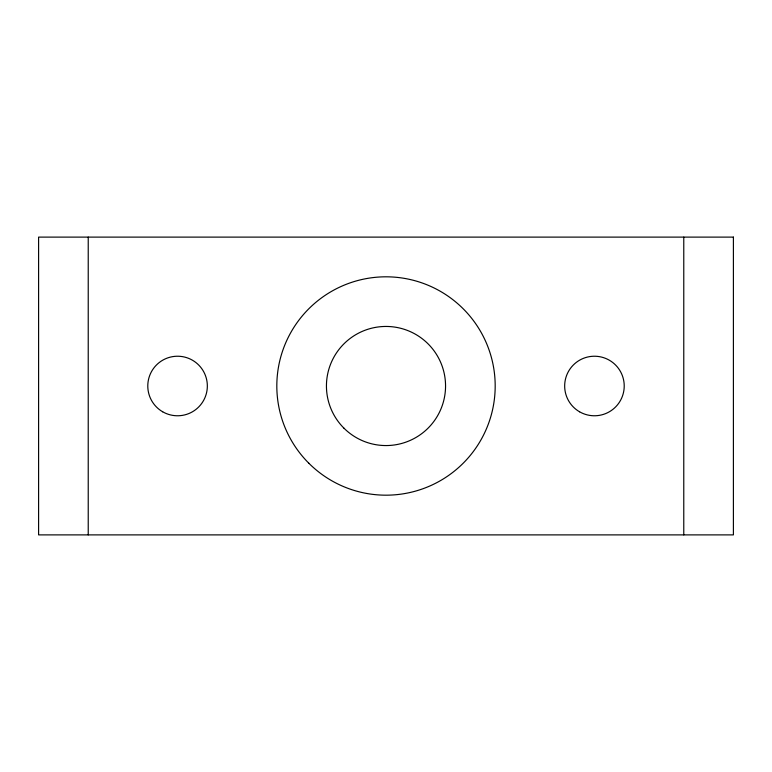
<?xml version="1.0" encoding="UTF-8"?>
<svg xmlns="http://www.w3.org/2000/svg" width="772" height="772" viewBox="0 0 772 772"><rect width="100%" height="100%" fill="white"/><g stroke="black" fill="none" stroke-linecap="round" stroke-linejoin="round"><path stroke-width="1.16" d="M683.77 237.11L683.77 534.89M88.23 237.11L88.23 534.89M733.4 237.11L38.6 237.11L38.6 534.89L733.4 534.89L733.4 237.11M162.67 411.785A29.78 29.78 0 0 0 207.34 386A29.78 29.78 0 0 0 162.67 360.215A29.78 29.78 0 0 0 162.67 411.785M579.55 411.785A29.78 29.78 0 0 0 624.22 386A29.78 29.78 0 0 0 579.55 360.215A29.78 29.78 0 0 0 579.55 411.785M343.887 428.113A59.55 59.55 0 0 0 443.524 401.411A59.55 59.55 0 0 0 370.589 328.476A59.55 59.55 0 0 0 343.887 428.113M308.8 463.2A109.18 109.18 0 0 0 491.465 414.255A109.18 109.18 0 0 0 357.745 280.535A109.18 109.18 0 0 0 308.8 463.2"/></g></svg>
